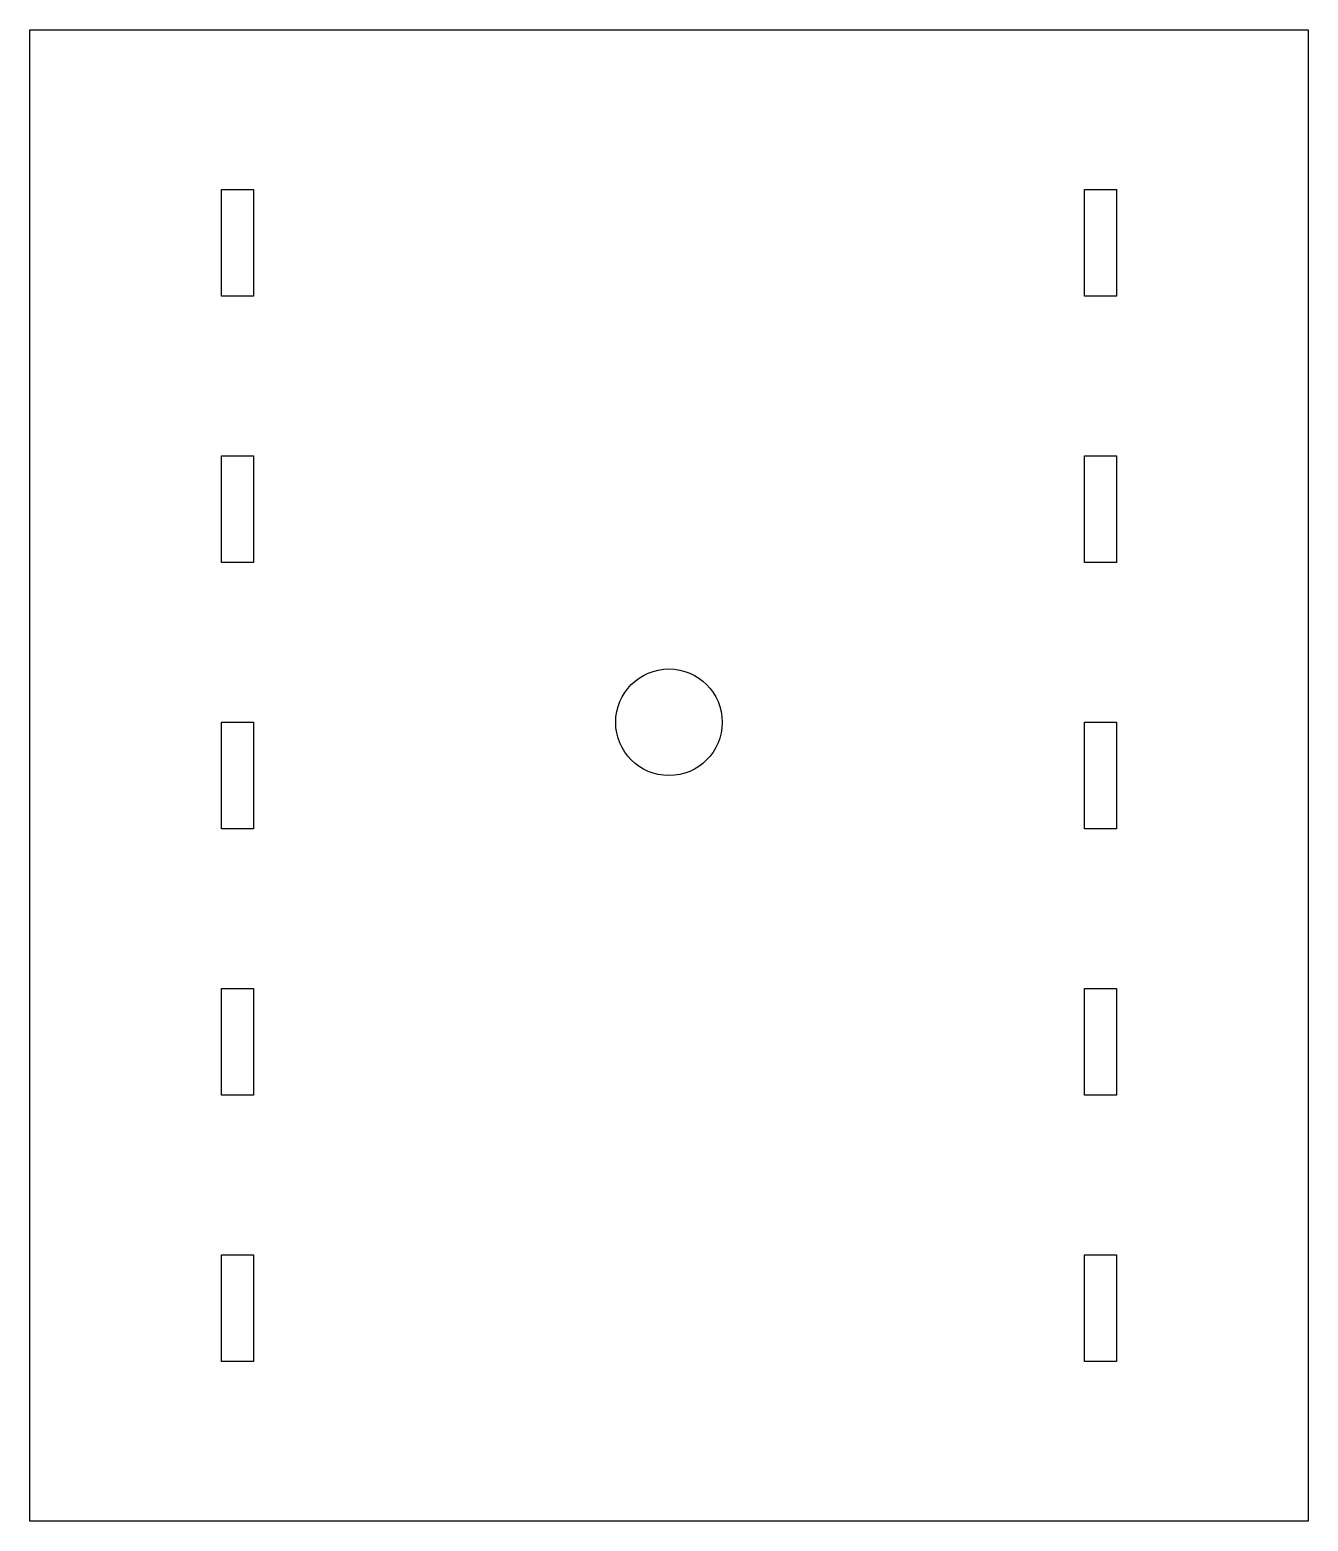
# Model space of a CAD drawing. Header units: millimetres. Extents: x -80 to 40, y -28 to 112.
import ezdxf

# ---------------------------------------------------------------- set-up
doc = ezdxf.new("R2010")
doc.units = ezdxf.units.MM

msp = doc.modelspace()

# ---------------------------------------------------------------- linework, layer by layer
at = {"color": 7, "linetype": 'Continuous', "lineweight": 25}
for p, q in [((-80.01, 112.02), (39.99, 112.02)), ((-80.01, -27.98), (-80.01, 112.02)), ((39.99, 112.02), (39.99, -27.98)), ((-62.01, 97.02), (-59.01, 97.02)), ((-62.01, 87.02), (-62.01, 97.02)), ((-59.01, 97.02), (-59.01, 87.02)), ((18.99, 87.02), (18.99, 97.02)), ((18.99, 97.02), (21.99, 97.02)), ((21.99, 97.02), (21.99, 87.02)), ((-59.01, 87.02), (-62.01, 87.02)), ((21.99, 87.02), (18.99, 87.02)), ((-62.01, 72.02), (-59.01, 72.02)), ((-62.01, 62.02), (-62.01, 72.02)), ((-59.01, 72.02), (-59.01, 62.02)), ((18.99, 62.02), (18.99, 72.02)), ((18.99, 72.02), (21.99, 72.02)), ((21.99, 72.02), (21.99, 62.02)), ((-59.01, 62.02), (-62.01, 62.02)), ((21.99, 62.02), (18.99, 62.02)), ((-62.01, 47.02), (-59.01, 47.02)), ((-62.01, 37.02), (-62.01, 47.02)), ((-59.01, 47.02), (-59.01, 37.02)), ((18.99, 37.02), (18.99, 47.02)), ((18.99, 47.02), (21.99, 47.02)), ((21.99, 47.02), (21.99, 37.02)), ((-59.01, 37.02), (-62.01, 37.02)), ((21.99, 37.02), (18.99, 37.02)), ((-62.01, 12.02), (-62.01, 22.02)), ((-62.01, 22.02), (-59.01, 22.02)), ((-59.01, 22.02), (-59.01, 12.02)), ((18.99, 12.02), (18.99, 22.02)), ((18.99, 22.02), (21.99, 22.02)), ((21.99, 22.02), (21.99, 12.02)), ((-59.01, 12.02), (-62.01, 12.02)), ((21.99, 12.02), (18.99, 12.02)), ((-62.01, -2.98), (-59.01, -2.98)), ((-62.01, -12.98), (-62.01, -2.98)), ((-59.01, -2.98), (-59.01, -12.98)), ((18.99, -12.98), (18.99, -2.98)), ((18.99, -2.98), (21.99, -2.98)), ((21.99, -2.98), (21.99, -12.98)), ((-59.01, -12.98), (-62.01, -12.98)), ((21.99, -12.98), (18.99, -12.98)), ((39.99, -27.98), (-80.01, -27.98))]:
    msp.add_line(p, q, dxfattribs=at)
msp.add_circle((-20.01, 47.02), 5, dxfattribs=at)

doc.saveas('drawing.dxf')
